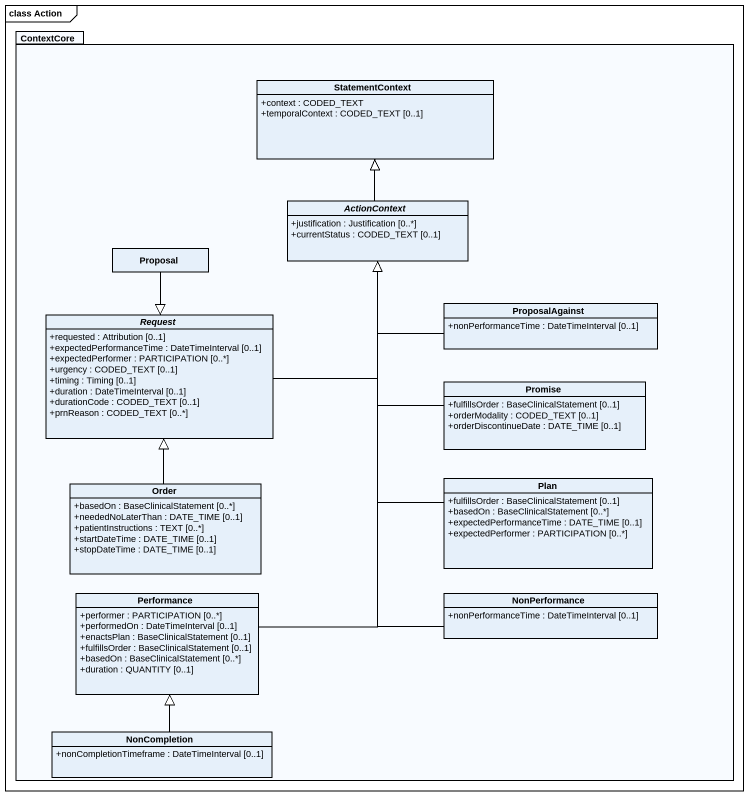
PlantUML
@startuml
mainframe class Action
hide circle
hide empty members
skinparam classAttributeIconSize 0
package ContextCore {
  class StatementContext {
    +context : CODED_TEXT
    +temporalContext : CODED_TEXT [0..1]
  }
  abstract class ActionContext {
    +justification : Justification [0..*]
    +currentStatus : CODED_TEXT [0..1]
  }
  class Proposal
  abstract class Request {
    +requested : Attribution [0..1]
    +expectedPerformanceTime : DateTimeInterval [0..1]
    +expectedPerformer : PARTICIPATION [0..*]
    +urgency : CODED_TEXT [0..1]
    +timing : Timing [0..1]
    +duration : DateTimeInterval [0..1]
    +durationCode : CODED_TEXT [0..1]
    +prnReason : CODED_TEXT [0..*]
  }
  class ProposalAgainst {
    +nonPerformanceTime : DateTimeInterval [0..1]
  }
  class Promise {
    +fulfillsOrder : BaseClinicalStatement [0..1]
    +orderModality : CODED_TEXT [0..1]
    +orderDiscontinueDate : DATE_TIME [0..1]
  }
  class Order {
    +basedOn : BaseClinicalStatement [0..*]
    +neededNoLaterThan : DATE_TIME [0..1]
    +patientInstructions : TEXT [0..*]
    +startDateTime : DATE_TIME [0..1]
    +stopDateTime : DATE_TIME [0..1]
  }
  class Plan {
    +fulfillsOrder : BaseClinicalStatement [0..1]
    +basedOn : BaseClinicalStatement [0..*]
    +expectedPerformanceTime : DATE_TIME [0..1]
    +expectedPerformer : PARTICIPATION [0..*]
  }
  class Performance {
    +performer : PARTICIPATION [0..*]
    +performedOn : DateTimeInterval [0..1]
    +enactsPlan : BaseClinicalStatement [0..1]
    +fulfillsOrder : BaseClinicalStatement [0..1]
    +basedOn : BaseClinicalStatement [0..*]
    +duration : QUANTITY [0..1]
  }
  class NonPerformance {
    +nonPerformanceTime : DateTimeInterval [0..1]
  }
  class NonCompletion {
    +nonCompletionTimeframe : DateTimeInterval [0..1]
  }
}
ActionContext -up-|> StatementContext
Proposal --|> Request
Request -up-|> ActionContext
ProposalAgainst -left-|> ActionContext
Promise -up-|> ActionContext
Order -up-|> Request
Plan -up-|> ActionContext
Performance -up-|> ActionContext
NonPerformance -up-|> ActionContext
NonCompletion -up-|> Performance
@enduml
